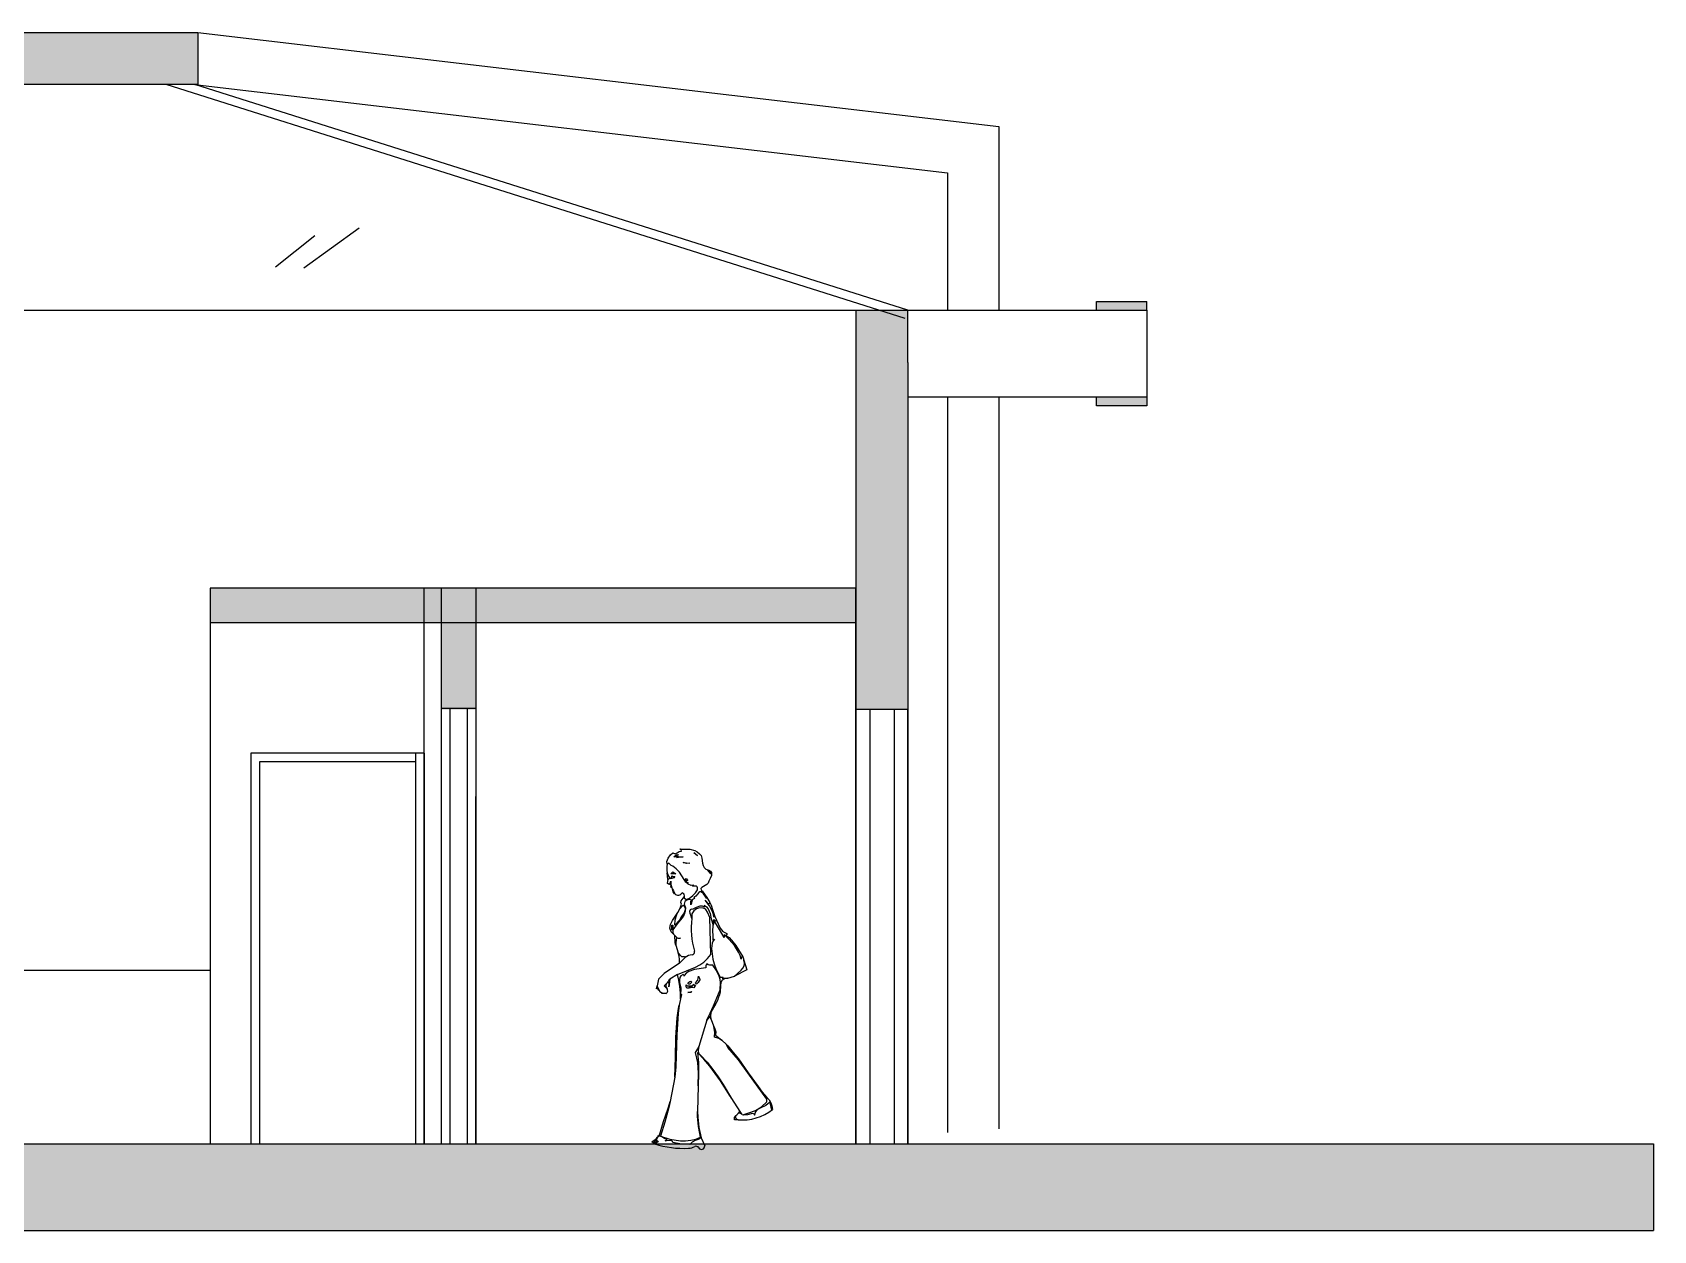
# Model space of a CAD drawing. Header units: inches. Extents: x 16 to 127, y 15 to 71.
# Drawn here: x 117.46 to 126.8, y 19.43 to 26.33 of the extents above; entities that cross this region are included whole.
import ezdxf

# ---------------------------------------------------------------- set-up
doc = ezdxf.new("R2010")
doc.units = ezdxf.units.IN
doc.header["$MEASUREMENT"] = 0

# ---------------------------------------------------------------- blocks, each defined once
blk = doc.blocks.new('person-19')
at = {"color": 0, "linetype": 'ByBlock'}
for p, q in [((0.1297, 1.675), (0.1412, 1.6837)), ((0.1412, 1.6837), (0.1543, 1.6859)), ((0.1494, 1.6958), (0.1456, 1.6974)), ((0.1456, 1.6974), (0.1702, 1.6974)), ((0.1532, 1.6919), (0.1494, 1.6958)), ((0.1543, 1.6859), (0.1532, 1.6919)), ((0.1702, 1.6974), (0.203, 1.6958)), ((0.203, 1.6958), (0.2326, 1.6887)), ((0.2326, 1.6887), (0.2462, 1.681)), ((0.07, 1.6252), (0.0783, 1.6443)), ((0.0717, 1.6099), (0.07, 1.6252)), ((0.0815, 1.6153), (0.0717, 1.6099)), ((0.0783, 1.6443), (0.0925, 1.664)), ((0.0881, 1.6099), (0.0815, 1.6153)), ((0.0947, 1.6017), (0.0881, 1.6099)), ((0.0925, 1.664), (0.1045, 1.6755)), ((0.1045, 1.5984), (0.0947, 1.6017)), ((0.1045, 1.6755), (0.1182, 1.6695)), ((0.1253, 1.5831), (0.1045, 1.5984)), ((0.11, 1.6531), (0.1231, 1.6624)), ((0.1319, 1.6531), (0.11, 1.6531)), ((0.1182, 1.6695), (0.1297, 1.675)), ((0.1231, 1.6624), (0.1297, 1.6651)), ((0.1313, 1.6629), (0.1269, 1.6586)), ((0.1269, 1.6586), (0.1352, 1.6542)), ((0.1269, 1.6482), (0.1319, 1.6531)), ((0.1373, 1.6476), (0.1269, 1.6482)), ((0.1297, 1.6651), (0.1373, 1.6646)), ((0.1373, 1.6646), (0.1313, 1.6629)), ((0.1352, 1.6542), (0.145, 1.6531)), ((0.1461, 1.6498), (0.1373, 1.6476)), ((0.145, 1.6531), (0.1647, 1.6531)), ((0.1647, 1.6531), (0.1461, 1.6498)), ((0.1866, 1.6137), (0.1647, 1.6203)), ((0.1647, 1.6203), (0.2035, 1.6153)), ((0.2035, 1.6153), (0.1866, 1.6137)), ((0.2468, 1.6586), (0.2254, 1.6755)), ((0.2254, 1.6755), (0.2309, 1.6755)), ((0.2309, 1.6755), (0.2468, 1.6586)), ((0.2462, 1.681), (0.2583, 1.6701)), ((0.2583, 1.6701), (0.2676, 1.6591)), ((0.2676, 1.6591), (0.2725, 1.6454)), ((0.2725, 1.6454), (0.2769, 1.6159)), ((0.2769, 1.6159), (0.2796, 1.6022)), ((0.2796, 1.6022), (0.2856, 1.5902)), ((0.2856, 1.5902), (0.296, 1.5814)), ((0.0772, 1.5218), (0.0717, 1.5606)), ((0.0717, 1.5606), (0.0799, 1.5409)), ((0.0772, 1.5218), (0.0717, 1.5004)), ((0.0793, 1.4955), (0.0717, 1.5004)), ((0.0717, 1.5004), (0.0886, 1.4944)), ((0.0875, 1.5272), (0.0772, 1.5218)), ((0.0881, 1.4928), (0.0793, 1.4955)), ((0.0799, 1.5409), (0.0854, 1.5322)), ((0.0854, 1.5322), (0.0941, 1.5278)), ((0.0941, 1.5278), (0.0875, 1.5272)), ((0.0886, 1.4944), (0.0941, 1.5114)), ((0.0941, 1.5114), (0.093, 1.4906)), ((0.0941, 1.5551), (0.1045, 1.5655)), ((0.1215, 1.5551), (0.0941, 1.5551)), ((0.0941, 1.5278), (0.0996, 1.5349)), ((0.0941, 1.5278), (0.0996, 1.5349)), ((0.099, 1.5283), (0.0941, 1.5278)), ((0.099, 1.5283), (0.0941, 1.5278)), ((0.0941, 1.5278), (0.0941, 1.5278)), ((0.0941, 1.5278), (0.0941, 1.5278)), ((0.0941, 1.5278), (0.0941, 1.5278)), ((0.0941, 1.5278), (0.0941, 1.5278)), ((0.11, 1.5305), (0.099, 1.5283)), ((0.11, 1.5305), (0.099, 1.5283)), ((0.0996, 1.5349), (0.0996, 1.5436)), ((0.0996, 1.5436), (0.1067, 1.5387)), ((0.0996, 1.5349), (0.0996, 1.5436)), ((0.0996, 1.5436), (0.1067, 1.5387)), ((0.1045, 1.5655), (0.1215, 1.5551)), ((0.1067, 1.5387), (0.116, 1.5387)), ((0.1067, 1.5387), (0.116, 1.5387)), ((0.116, 1.5387), (0.11, 1.5305)), ((0.116, 1.5387), (0.11, 1.5305)), ((0.1428, 1.5639), (0.1253, 1.5831)), ((0.1707, 1.5218), (0.1428, 1.5639)), ((0.1806, 1.5064), (0.1707, 1.5218)), ((0.1784, 1.5212), (0.1811, 1.5278)), ((0.1795, 1.5152), (0.1784, 1.5212)), ((0.1822, 1.5119), (0.1795, 1.5152)), ((0.1942, 1.4944), (0.1806, 1.5064)), ((0.1811, 1.5278), (0.1921, 1.5163)), ((0.186, 1.5157), (0.1822, 1.5119)), ((0.1921, 1.5163), (0.186, 1.5157)), ((0.1866, 1.507), (0.1937, 1.5021)), ((0.1888, 1.5048), (0.1866, 1.507)), ((0.1937, 1.5021), (0.1888, 1.5048)), ((0.2101, 1.4878), (0.1942, 1.4944)), ((0.296, 1.5814), (0.313, 1.5765)), ((0.3092, 1.5004), (0.3015, 1.4922)), ((0.3075, 1.5765), (0.3234, 1.5551)), ((0.3234, 1.5551), (0.3075, 1.5765)), ((0.313, 1.5114), (0.3092, 1.5004)), ((0.313, 1.5765), (0.3229, 1.5705)), ((0.3212, 1.5272), (0.313, 1.5114)), ((0.3283, 1.5458), (0.3212, 1.5272)), ((0.3229, 1.5705), (0.3283, 1.5628)), ((0.3283, 1.5628), (0.3283, 1.5458)), ((0.0936, 1.4889), (0.0881, 1.4928)), ((0.093, 1.4906), (0.0936, 1.4889)), ((0.0941, 1.4785), (0.0947, 1.4884)), ((0.0985, 1.4747), (0.0941, 1.4785)), ((0.0947, 1.4884), (0.0985, 1.4747)), ((0.0985, 1.4747), (0.1029, 1.4665)), ((0.1078, 1.4512), (0.1029, 1.4665)), ((0.1029, 1.4665), (0.1083, 1.4566)), ((0.1154, 1.4402), (0.1078, 1.4512)), ((0.1083, 1.4566), (0.116, 1.4402)), ((0.116, 1.4402), (0.1154, 1.4402)), ((0.1538, 1.3986), (0.1647, 1.4145)), ((0.1685, 1.438), (0.1592, 1.4457)), ((0.1592, 1.4457), (0.1653, 1.4435)), ((0.1647, 1.4145), (0.1696, 1.4222)), ((0.1653, 1.4435), (0.1685, 1.4397)), ((0.1685, 1.4397), (0.1702, 1.4244)), ((0.1685, 1.4397), (0.1685, 1.438)), ((0.1696, 1.4222), (0.1702, 1.4244)), ((0.1702, 1.4244), (0.1713, 1.4156)), ((0.1713, 1.4156), (0.1811, 1.4069)), ((0.186, 1.403), (0.1746, 1.3943)), ((0.1811, 1.4069), (0.2008, 1.4145)), ((0.2008, 1.4058), (0.186, 1.403)), ((0.2008, 1.4145), (0.2189, 1.4276)), ((0.2139, 1.4019), (0.2008, 1.4058)), ((0.2096, 1.3943), (0.2139, 1.4019)), ((0.2254, 1.4889), (0.2101, 1.4878)), ((0.2194, 1.4074), (0.2139, 1.397)), ((0.2189, 1.4276), (0.2348, 1.4446)), ((0.2194, 1.4835), (0.2254, 1.4889)), ((0.2413, 1.4835), (0.2194, 1.4835)), ((0.2309, 1.4123), (0.2194, 1.4074)), ((0.238, 1.4249), (0.2254, 1.4183)), ((0.2254, 1.4183), (0.2309, 1.4123)), ((0.2348, 1.4446), (0.2468, 1.4616)), ((0.2468, 1.4364), (0.238, 1.4249)), ((0.2462, 1.4796), (0.2413, 1.4835)), ((0.2473, 1.4741), (0.2462, 1.4796)), ((0.2468, 1.4616), (0.2473, 1.4741)), ((0.2555, 1.4473), (0.2468, 1.4364)), ((0.2616, 1.4506), (0.2555, 1.4473)), ((0.2687, 1.4512), (0.2616, 1.4506)), ((0.2725, 1.4763), (0.267, 1.4703)), ((0.267, 1.4703), (0.2676, 1.4621)), ((0.2676, 1.4621), (0.2741, 1.4512)), ((0.2813, 1.4397), (0.2687, 1.4512)), ((0.2813, 1.4813), (0.2725, 1.4763)), ((0.2741, 1.4512), (0.2741, 1.4566)), ((0.2741, 1.4566), (0.3015, 1.4183)), ((0.3015, 1.4922), (0.2813, 1.4813)), ((0.2916, 1.4255), (0.2813, 1.4397)), ((0.3168, 1.3707), (0.2911, 1.4019)), ((0.2911, 1.4019), (0.313, 1.3795)), ((0.2988, 1.4145), (0.2916, 1.4255)), ((0.3015, 1.4123), (0.2988, 1.4145)), ((0.3015, 1.4183), (0.3174, 1.3888)), ((0.3015, 1.4183), (0.3015, 1.4123)), ((0.1034, 1.2854), (0.1346, 1.3324)), ((0.1187, 1.2897), (0.128, 1.3209)), ((0.128, 1.3209), (0.1434, 1.3505)), ((0.1346, 1.3324), (0.1478, 1.356)), ((0.1434, 1.3505), (0.1647, 1.3746)), ((0.1554, 1.3089), (0.1434, 1.287)), ((0.1478, 1.356), (0.1543, 1.3795)), ((0.1516, 1.3899), (0.1538, 1.3986)), ((0.1543, 1.3795), (0.1516, 1.3899)), ((0.1702, 1.3302), (0.1554, 1.3089)), ((0.1696, 1.3204), (0.1581, 1.3018)), ((0.1647, 1.3746), (0.174, 1.3631)), ((0.1762, 1.339), (0.1696, 1.3204)), ((0.1751, 1.3412), (0.1702, 1.3302)), ((0.1746, 1.3943), (0.1707, 1.3795)), ((0.1707, 1.3795), (0.1773, 1.3592)), ((0.174, 1.3631), (0.1767, 1.3521)), ((0.1767, 1.3521), (0.1751, 1.3412)), ((0.1773, 1.3592), (0.1762, 1.339)), ((0.203, 1.339), (0.2085, 1.3521)), ((0.2052, 1.3253), (0.203, 1.339)), ((0.2107, 1.3116), (0.2052, 1.3253)), ((0.2085, 1.3833), (0.2096, 1.3943)), ((0.209, 1.3751), (0.2085, 1.3833)), ((0.2085, 1.3521), (0.2145, 1.3505)), ((0.2123, 1.385), (0.209, 1.3751)), ((0.2139, 1.2974), (0.2107, 1.3116)), ((0.2139, 1.397), (0.2123, 1.385)), ((0.2254, 1.3417), (0.2139, 1.3248)), ((0.2139, 1.3248), (0.2139, 1.2974)), ((0.2145, 1.3505), (0.2222, 1.3527)), ((0.2222, 1.3527), (0.2408, 1.3625)), ((0.2408, 1.3532), (0.2254, 1.3417)), ((0.2408, 1.3625), (0.2627, 1.3707)), ((0.2594, 1.3587), (0.2408, 1.3532)), ((0.2802, 1.3576), (0.2594, 1.3587)), ((0.2627, 1.3707), (0.2741, 1.3702)), ((0.2741, 1.3702), (0.2856, 1.3636)), ((0.2895, 1.3538), (0.2802, 1.3576)), ((0.2911, 1.3691), (0.2856, 1.3746)), ((0.2856, 1.3746), (0.2988, 1.3653)), ((0.2856, 1.3636), (0.2911, 1.3691)), ((0.296, 1.3483), (0.2895, 1.3538)), ((0.3048, 1.3341), (0.296, 1.3483)), ((0.2988, 1.3653), (0.3086, 1.3532)), ((0.3179, 1.3029), (0.3048, 1.3341)), ((0.3086, 1.3532), (0.3196, 1.3253)), ((0.313, 1.3795), (0.3168, 1.3844)), ((0.3168, 1.3844), (0.3174, 1.3888)), ((0.3343, 1.3379), (0.3168, 1.3707)), ((0.3174, 1.3888), (0.3261, 1.3735)), ((0.3196, 1.3253), (0.3261, 1.2947)), ((0.3261, 1.3735), (0.3343, 1.3483)), ((0.3343, 1.3483), (0.3475, 1.3078)), ((0.3398, 1.3204), (0.3343, 1.3379)), ((0.3415, 1.3045), (0.3398, 1.3204)), ((0.3458, 1.3089), (0.342, 1.3062)), ((0.3475, 1.3078), (0.3458, 1.3089)), ((0.3475, 1.3078), (0.3562, 1.287)), ((0.0881, 1.241), (0.0919, 1.2629)), ((0.0952, 1.2197), (0.0881, 1.241)), ((0.0919, 1.2629), (0.1034, 1.2854)), ((0.116, 1.1994), (0.0952, 1.2197)), ((0.0996, 1.2596), (0.1045, 1.2596)), ((0.0996, 1.2323), (0.0996, 1.2596)), ((0.1045, 1.2323), (0.0996, 1.2323)), ((0.1302, 1.2668), (0.1045, 1.2323)), ((0.1045, 1.2596), (0.1045, 1.2323)), ((0.1045, 1.2323), (0.1056, 1.217)), ((0.1056, 1.217), (0.1116, 1.2044)), ((0.116, 1.2596), (0.1187, 1.2897)), ((0.1434, 1.287), (0.116, 1.2596)), ((0.1581, 1.3018), (0.1302, 1.2668)), ((0.3234, 1.09), (0.3179, 1.3029)), ((0.3261, 1.2947), (0.3349, 1.2651)), ((0.336, 1.2558), (0.3338, 1.2268)), ((0.3338, 1.2268), (0.3354, 1.1973)), ((0.3349, 1.2651), (0.3404, 1.2843)), ((0.3458, 1.2815), (0.336, 1.2558)), ((0.3404, 1.2843), (0.3409, 1.2914)), ((0.3409, 1.2914), (0.3508, 1.2815)), ((0.342, 1.3062), (0.3415, 1.3045)), ((0.3748, 1.2339), (0.3458, 1.2815)), ((0.3508, 1.2815), (0.3562, 1.287)), ((0.3562, 1.287), (0.3776, 1.2421)), ((0.4, 1.188), (0.3748, 1.2339)), ((0.3776, 1.2421), (0.394, 1.2224)), ((0.394, 1.2224), (0.417, 1.2099)), ((0.1116, 1.2044), (0.1313, 1.1836)), ((0.1187, 1.1568), (0.116, 1.1994)), ((0.122, 1.1442), (0.1187, 1.1568)), ((0.1269, 1.188), (0.1215, 1.1595)), ((0.1215, 1.1595), (0.122, 1.1442)), ((0.122, 1.1442), (0.1352, 1.0993)), ((0.1308, 1.1836), (0.1269, 1.188)), ((0.1313, 1.1836), (0.1308, 1.1836)), ((0.1335, 1.183), (0.1488, 1.183)), ((0.1363, 1.1825), (0.1335, 1.183)), ((0.1488, 1.183), (0.1363, 1.1825)), ((0.3316, 1.1546), (0.3278, 1.1245)), ((0.3278, 1.1245), (0.3349, 1.0627)), ((0.3371, 1.1677), (0.3316, 1.1546)), ((0.3354, 1.1973), (0.3349, 1.1721)), ((0.3349, 1.1721), (0.3415, 1.1732)), ((0.3458, 1.1776), (0.3371, 1.1677)), ((0.3415, 1.1732), (0.3458, 1.1776)), ((0.4301, 1.1759), (0.4, 1.2049)), ((0.4, 1.2049), (0.4, 1.188)), ((0.4153, 1.2038), (0.411, 1.1994)), ((0.411, 1.1994), (0.429, 1.1874)), ((0.417, 1.2099), (0.4153, 1.2038)), ((0.429, 1.1874), (0.4438, 1.1732)), ((0.4596, 1.1415), (0.4301, 1.1759)), ((0.4438, 1.1732), (0.4678, 1.1415)), ((0.4843, 1.1031), (0.4596, 1.1415)), ((0.4678, 1.1415), (0.5084, 1.0758)), ((0.1434, 1.0408), (0.0553, 0.9806)), ((0.1352, 1.0993), (0.1543, 1.0785)), ((0.1412, 1.0796), (0.1352, 1.0993)), ((0.1439, 1.0605), (0.1412, 1.0796)), ((0.1762, 1.0731), (0.1434, 1.0408)), ((0.1434, 1.0408), (0.1439, 1.0605)), ((0.1543, 1.0785), (0.1658, 1.0791)), ((0.1658, 1.0791), (0.1718, 1.078)), ((0.1718, 1.078), (0.1762, 1.0731)), ((0.2359, 1.0167), (0.261, 1.0298)), ((0.261, 1.0298), (0.284, 1.0463)), ((0.284, 1.0463), (0.3053, 1.0659)), ((0.2971, 1.0309), (0.296, 1.0254)), ((0.3015, 1.0353), (0.2971, 1.0309)), ((0.3086, 1.0304), (0.3015, 1.0353)), ((0.3053, 1.0659), (0.3234, 1.09)), ((0.3168, 1.0293), (0.3086, 1.0304)), ((0.3349, 1.0293), (0.3168, 1.0293)), ((0.3349, 1.0627), (0.3426, 1.0353)), ((0.3562, 0.9981), (0.3349, 1.0293)), ((0.3426, 1.0353), (0.3535, 1.0096)), ((0.4936, 1.0834), (0.4843, 1.1031)), ((0.499, 1.0627), (0.4936, 1.0834)), ((0.5045, 1.0785), (0.499, 1.072)), ((0.499, 1.072), (0.499, 1.0627)), ((0.5084, 1.0758), (0.5045, 1.0785)), ((0.5084, 1.0758), (0.5084, 1.0758)), ((0.5084, 1.0758), (0.51, 1.0731)), ((0.51, 1.0709), (0.5084, 1.0758)), ((0.51, 1.0731), (0.51, 1.0709)), ((0.51, 1.0709), (0.5149, 1.0566)), ((0.5188, 1.0397), (0.5149, 1.0566)), ((0.5149, 1.0566), (0.5319, 1.0019)), ((0.516, 1.0243), (0.5188, 1.0397)), ((0.0224, 0.9472), (0.0142, 0.91)), ((0.0553, 0.9806), (0.0224, 0.9472)), ((0.0224, 0.9472), (0.0553, 0.9806)), ((0.0662, 0.9204), (0.0826, 0.9373)), ((0.0826, 0.9373), (0.0875, 0.9472)), ((0.0875, 0.9472), (0.0826, 0.904)), ((0.1319, 0.9746), (0.0875, 0.9472)), ((0.1319, 0.9746), (0.2359, 1.0167)), ((0.1406, 0.9412), (0.1319, 0.9746)), ((0.1461, 0.9062), (0.1406, 0.9412)), ((0.145, 0.9565), (0.1434, 0.9439)), ((0.1434, 0.9439), (0.1445, 0.9291)), ((0.1516, 0.9674), (0.145, 0.9565)), ((0.1647, 0.9746), (0.1516, 0.9674)), ((0.1685, 0.9718), (0.1647, 0.9746)), ((0.1702, 0.9669), (0.1685, 0.9718)), ((0.1707, 0.9642), (0.1702, 0.9669)), ((0.1828, 0.9822), (0.1707, 0.9691)), ((0.1707, 0.9691), (0.1707, 0.9642)), ((0.1964, 0.9915), (0.1828, 0.9822)), ((0.1921, 0.9258), (0.203, 0.9352)), ((0.2293, 1.0036), (0.1964, 0.9915)), ((0.203, 0.9352), (0.2085, 0.9363)), ((0.2085, 0.9363), (0.2139, 0.9313)), ((0.296, 1.0134), (0.2293, 1.0036)), ((0.2364, 0.9258), (0.2501, 0.9423)), ((0.2501, 0.9423), (0.2528, 0.9642)), ((0.2599, 0.9434), (0.2512, 0.9286)), ((0.2528, 0.9642), (0.2588, 0.9527)), ((0.2588, 0.9527), (0.2599, 0.9434)), ((0.296, 1.0254), (0.296, 1.0134)), ((0.3535, 1.0096), (0.3781, 0.9587)), ((0.3721, 0.9647), (0.3562, 0.9981)), ((0.3776, 0.9467), (0.3721, 0.9647)), ((0.3803, 0.928), (0.3776, 0.9467)), ((0.3781, 0.9587), (0.3951, 0.9587)), ((0.3896, 0.9417), (0.3825, 0.9286)), ((0.3951, 0.9587), (0.3896, 0.9532)), ((0.3896, 0.9532), (0.4224, 0.9532)), ((0.4022, 0.9505), (0.3896, 0.9417)), ((0.4224, 0.9532), (0.4022, 0.9505)), ((0.4224, 0.9532), (0.4602, 0.9642)), ((0.5319, 1.0019), (0.4602, 0.9642)), ((0.4602, 0.9642), (0.475, 0.9795)), ((0.475, 0.9795), (0.498, 0.9992)), ((0.498, 0.9992), (0.5089, 1.0112)), ((0.5089, 1.0112), (0.516, 1.0243)), ((0.012, 0.8925), (0.0142, 0.91)), ((0.0175, 0.8985), (0.012, 0.8925)), ((0.0142, 0.91), (0.0164, 0.9023)), ((0.0164, 0.9023), (0.0246, 0.8886)), ((0.0208, 0.887), (0.0175, 0.8985)), ((0.0279, 0.8804), (0.0208, 0.887)), ((0.0246, 0.8886), (0.0279, 0.8815)), ((0.0279, 0.8815), (0.0312, 0.8777)), ((0.0312, 0.8777), (0.0279, 0.8804)), ((0.0312, 0.8777), (0.0394, 0.8706)), ((0.0394, 0.8706), (0.0471, 0.8668)), ((0.0443, 0.8651), (0.0394, 0.8706)), ((0.064, 0.8651), (0.0443, 0.8651)), ((0.0471, 0.8668), (0.0668, 0.8657)), ((0.0558, 0.9089), (0.0662, 0.9204)), ((0.0717, 0.8925), (0.0558, 0.9089)), ((0.0684, 0.9226), (0.064, 0.9127)), ((0.064, 0.9127), (0.0651, 0.9029)), ((0.0668, 0.8657), (0.064, 0.8651)), ((0.0651, 0.9029), (0.0717, 0.8925)), ((0.0772, 0.9313), (0.0684, 0.9226)), ((0.0821, 0.9258), (0.0772, 0.9313)), ((0.0832, 0.9187), (0.0821, 0.9258)), ((0.0826, 0.904), (0.0832, 0.9187)), ((0.1445, 0.9291), (0.151, 0.8974)), ((0.1494, 0.87), (0.1461, 0.9062)), ((0.1494, 0.8684), (0.1488, 0.8651)), ((0.1488, 0.8345), (0.1494, 0.8684)), ((0.1488, 0.8651), (0.1543, 0.8597)), ((0.1543, 0.8597), (0.1488, 0.8345)), ((0.1516, 0.881), (0.1494, 0.8684)), ((0.1494, 0.8684), (0.1494, 0.87)), ((0.151, 0.8974), (0.1516, 0.881)), ((0.1822, 0.9029), (0.1811, 0.9144)), ((0.1811, 0.9144), (0.1882, 0.91)), ((0.186, 0.8969), (0.1822, 0.9029)), ((0.1992, 0.8952), (0.186, 0.8969)), ((0.1882, 0.91), (0.197, 0.9089)), ((0.1981, 0.9198), (0.1921, 0.9258)), ((0.1921, 0.8711), (0.2139, 0.8766)), ((0.2085, 0.8711), (0.1921, 0.8711)), ((0.197, 0.9089), (0.2139, 0.9094)), ((0.203, 0.9198), (0.1981, 0.9198)), ((0.1981, 0.904), (0.2194, 0.904)), ((0.2194, 0.904), (0.1981, 0.904)), ((0.215, 0.8996), (0.1992, 0.8952)), ((0.2068, 0.9231), (0.203, 0.9198)), ((0.2139, 0.9313), (0.2068, 0.9231)), ((0.2139, 0.8766), (0.2085, 0.8711)), ((0.2139, 0.9094), (0.2254, 0.9198)), ((0.2211, 0.9007), (0.215, 0.8996)), ((0.2254, 0.8985), (0.2211, 0.9007)), ((0.2254, 0.9198), (0.2265, 0.9138)), ((0.2353, 0.9138), (0.2254, 0.8985)), ((0.2265, 0.9138), (0.2309, 0.9094)), ((0.2309, 0.9094), (0.2353, 0.9138)), ((0.2413, 0.9198), (0.2364, 0.9258)), ((0.2512, 0.9286), (0.2413, 0.9198)), ((0.3393, 0.794), (0.3781, 0.887)), ((0.3677, 0.8438), (0.3617, 0.8257)), ((0.3748, 0.858), (0.3677, 0.8438)), ((0.3781, 0.875), (0.3748, 0.858)), ((0.3781, 0.887), (0.3803, 0.928)), ((0.3797, 0.9116), (0.3781, 0.875)), ((0.3825, 0.9286), (0.3797, 0.9116)), ((0.1357, 0.7497), (0.1286, 0.6287)), ((0.1302, 0.7245), (0.1379, 0.7792)), ((0.1417, 0.7978), (0.1357, 0.7497)), ((0.1379, 0.7792), (0.1417, 0.7978)), ((0.1488, 0.8345), (0.1417, 0.7978)), ((0.3015, 0.7124), (0.3212, 0.7513)), ((0.3212, 0.7513), (0.3393, 0.794)), ((0.325, 0.7546), (0.3223, 0.7354)), ((0.3327, 0.7721), (0.325, 0.7546)), ((0.3524, 0.8077), (0.3327, 0.7721)), ((0.3617, 0.8257), (0.3524, 0.8077)), ((0.1231, 0.6118), (0.1302, 0.7245)), ((0.3015, 0.7124), (0.2545, 0.5609)), ((0.3179, 0.7343), (0.3015, 0.7124)), ((0.3245, 0.7201), (0.3179, 0.7343)), ((0.3223, 0.7354), (0.3245, 0.7201)), ((0.3245, 0.7201), (0.3409, 0.6747)), ((0.3409, 0.6747), (0.3469, 0.6616)), ((0.3469, 0.6435), (0.3409, 0.6747)), ((0.3469, 0.6616), (0.3524, 0.6451)), ((0.1209, 0.4974), (0.1231, 0.6118)), ((0.1286, 0.6287), (0.1253, 0.5051)), ((0.249, 0.5472), (0.2545, 0.5609)), ((0.2545, 0.5609), (0.2506, 0.5368)), ((0.3458, 0.6134), (0.3469, 0.6435)), ((0.3694, 0.6063), (0.3458, 0.6134)), ((0.3524, 0.6451), (0.3508, 0.6249)), ((0.3508, 0.6249), (0.388, 0.5959)), ((0.3901, 0.5937), (0.3694, 0.6063)), ((0.388, 0.5959), (0.3901, 0.5937)), ((0.3901, 0.5937), (0.4115, 0.5729)), ((0.4115, 0.5729), (0.4219, 0.5631)), ((0.4224, 0.5538), (0.4115, 0.5729)), ((0.4219, 0.5631), (0.4536, 0.5264)), ((0.116, 0.3841), (0.1209, 0.4974)), ((0.1253, 0.5051), (0.122, 0.4438)), ((0.2364, 0.5259), (0.249, 0.5472)), ((0.2484, 0.4684), (0.2364, 0.5259)), ((0.2845, 0.4875), (0.2468, 0.5259)), ((0.2468, 0.5259), (0.2528, 0.4662)), ((0.2528, 0.4088), (0.2484, 0.4684)), ((0.2506, 0.5368), (0.2539, 0.5226)), ((0.2539, 0.5226), (0.2638, 0.5094)), ((0.2638, 0.5094), (0.302, 0.47)), ((0.319, 0.4476), (0.2845, 0.4875)), ((0.302, 0.47), (0.336, 0.4285)), ((0.4826, 0.4832), (0.4224, 0.5538)), ((0.4536, 0.5264), (0.4832, 0.4881)), ((0.5379, 0.4088), (0.4826, 0.4832)), ((0.4832, 0.4881), (0.5401, 0.4077)), ((0.116, 0.3841), (0.0892, 0.244)), ((0.122, 0.4438), (0.116, 0.3841)), ((0.2512, 0.3343), (0.2528, 0.4088)), ((0.2539, 0.4044), (0.2512, 0.3343)), ((0.2528, 0.4662), (0.2539, 0.4044)), ((0.3792, 0.3622), (0.319, 0.4476)), ((0.336, 0.4285), (0.3672, 0.3858)), ((0.3672, 0.3858), (0.3951, 0.342)), ((0.6468, 0.2577), (0.5379, 0.4088)), ((0.5401, 0.4077), (0.597, 0.3294)), ((0.2512, 0.3343), (0.2479, 0.1849)), ((0.435, 0.2741), (0.3792, 0.3622)), ((0.3951, 0.342), (0.4438, 0.261)), ((0.597, 0.3294), (0.6205, 0.2966)), ((0.6205, 0.2966), (0.6468, 0.267)), ((0.052, 0.128), (0.0783, 0.2046)), ((0.0815, 0.2079), (0.0591, 0.1248)), ((0.0783, 0.2046), (0.0892, 0.244)), ((0.0892, 0.244), (0.0815, 0.2079)), ((0.4438, 0.261), (0.435, 0.2741)), ((0.4438, 0.261), (0.4914, 0.1855)), ((0.5434, 0.1773), (0.5806, 0.1915)), ((0.5882, 0.1926), (0.58, 0.1811)), ((0.5806, 0.1915), (0.6156, 0.2123)), ((0.5997, 0.2008), (0.5882, 0.1926)), ((0.6129, 0.2068), (0.5997, 0.2008)), ((0.6408, 0.22), (0.6129, 0.2068)), ((0.6156, 0.2123), (0.6468, 0.2419)), ((0.6533, 0.2293), (0.6408, 0.22)), ((0.6468, 0.267), (0.6594, 0.2523)), ((0.6468, 0.2419), (0.6468, 0.2577)), ((0.6632, 0.2419), (0.6533, 0.2293)), ((0.6594, 0.2523), (0.6692, 0.2358)), ((0.6714, 0.2107), (0.6632, 0.2419)), ((0.6692, 0.2358), (0.6763, 0.2183)), ((0.6736, 0.1992), (0.6714, 0.2107)), ((0.6725, 0.1975), (0.6736, 0.1992)), ((0.6791, 0.1975), (0.6725, 0.1975)), ((0.6763, 0.2183), (0.6791, 0.1975)), ((0.0279, 0.0503), (0.052, 0.128)), ((0.0591, 0.1248), (0.0339, 0.0443)), ((0.2473, 0.1598), (0.2479, 0.1849)), ((0.2523, 0.0985), (0.2473, 0.1598)), ((0.2479, 0.1849), (0.2484, 0.1538)), ((0.2484, 0.1538), (0.2555, 0.093)), ((0.2638, 0.0388), (0.2523, 0.0985)), ((0.4596, 0.1516), (0.4657, 0.1598)), ((0.4602, 0.1379), (0.4596, 0.1516)), ((0.481, 0.1379), (0.4602, 0.1379)), ((0.4657, 0.1598), (0.4668, 0.1488)), ((0.4668, 0.1488), (0.4739, 0.1412)), ((0.4733, 0.1674), (0.4673, 0.1614)), ((0.4673, 0.1614), (0.4689, 0.1636)), ((0.4689, 0.1636), (0.4733, 0.1674)), ((0.4799, 0.1729), (0.4733, 0.1674)), ((0.4739, 0.1412), (0.481, 0.1379)), ((0.4848, 0.1762), (0.4799, 0.1729)), ((0.4799, 0.1729), (0.4821, 0.1751)), ((0.4821, 0.1751), (0.4914, 0.1855)), ((0.493, 0.1756), (0.4848, 0.1762)), ((0.4914, 0.1855), (0.5029, 0.168)), ((0.5029, 0.168), (0.493, 0.1756)), ((0.5084, 0.1663), (0.5434, 0.1773)), ((0.5133, 0.1652), (0.5084, 0.1663)), ((0.5346, 0.1674), (0.5133, 0.1652)), ((0.5559, 0.1729), (0.5346, 0.1674)), ((0.5658, 0.1735), (0.5559, 0.1729)), ((0.5751, 0.1707), (0.5658, 0.1735)), ((0.574, 0.1642), (0.5751, 0.1658)), ((0.5751, 0.1652), (0.574, 0.1642)), ((0.58, 0.1811), (0.5751, 0.1652)), ((0.5751, 0.1658), (0.5751, 0.1707)), ((-0.0153, 0.0115), (0.0082, 0.0279)), ((-0.0071, 0.0027), (-0.0153, 0.0115)), ((0, 0), (-0.0071, 0.0027)), ((-0.0049, 0.0115), (0.0066, 0.023)), ((0, 0.0076), (-0.0049, 0.0115)), ((0.0066, 0.0066), (0, 0.0076)), ((0.012, 0.0055), (0, 0)), ((0.0066, 0.023), (0.0066, 0.0066)), ((0.0082, 0.0279), (0.0175, 0.0372)), ((0.012, 0.0284), (0.0109, 0.0208)), ((0.0109, 0.0208), (0.0142, 0.0142)), ((0.0175, 0.0372), (0.012, 0.0284)), ((0.023, 0.0126), (0.012, 0.0055)), ((0.0142, 0.0142), (0.023, 0.0126)), ((0.0186, 0.0388), (0.0224, 0.0503)), ((0.0191, 0.0399), (0.0186, 0.0388)), ((0.0257, 0.0443), (0.0191, 0.0399)), ((0.0224, 0.0503), (0.0279, 0.0503)), ((0.0334, 0.0443), (0.0257, 0.0443)), ((0.041, 0.0405), (0.0334, 0.0443)), ((0.0339, 0.0443), (0.0886, 0.0273)), ((0.0564, 0.0295), (0.041, 0.0405)), ((0.0717, 0.023), (0.0564, 0.0295)), ((0.0613, 0.0169), (0.0673, 0.0186)), ((0.0875, 0.018), (0.0613, 0.0169)), ((0.0673, 0.0186), (0.0717, 0.023)), ((0.099, 0.0164), (0.0875, 0.018)), ((0.0886, 0.0273), (0.1488, 0.0169)), ((0.1029, 0.0131), (0.099, 0.0164)), ((0.1045, 0.0066), (0.1029, 0.0131)), ((0.1549, -0.0017), (0.1045, 0.0066)), ((0.1488, 0.0169), (0.1789, 0.0169)), ((0.1789, 0.0169), (0.209, 0.0197)), ((0.2161, 0.0098), (0.2035, -0.0044)), ((0.209, 0.0197), (0.2375, 0.0268)), ((0.2331, 0.018), (0.2161, 0.0098)), ((0.2517, 0.0252), (0.2331, 0.018)), ((0.2375, 0.0268), (0.2638, 0.0388)), ((0.2687, 0.0339), (0.2517, 0.0252)), ((0.2555, 0.093), (0.2687, 0.0339)), ((0.2687, 0.0339), (0.2887, -0.0117)), ((0.2035, -0.0044), (0.1549, -0.0017))]:
    blk.add_line(p, q, dxfattribs=at)
for centre, radius, start, end in [((0.2529, 1.5852), 0.1829, 172.26026, 187.73974), ((0.1355, 1.4599), 0.0277, 225.26224, 329.16344), ((0.694, 1.2423), 0.4832, 173.44963, 196.04159), ((0.2257, 1.0039), 0.0851, 96.54257, 125.61085), ((0.2142, 1.1043), 0.016, 276.54257, 16.04159), ((0.0578, 0.8812), 0.0179, 300.09386, 39.06164), ((0.5053, 0.416), 0.2791, 265.0074, 308.50877), ((0.1636, 0.4904), 0.517, 251.5497, 273.57606), ((0.1898, 0.0716), 0.0974, 273.57606, 295.24685), ((0.2391, -0.0329), 0.0181, 30.91963, 115.24685), ((0.2705, -0.0141), 0.0184, 210.91963, 7.37213)]:
    blk.add_arc(centre, radius, start, end, dxfattribs=at)

msp = doc.modelspace()

# ---------------------------------------------------------------- hatches: boundary and pattern name
for points in [[(118.4155, 26.3321), (116.2369, 26.3321), (116.2369, 26.0321), (116.2544, 26.0321), (116.2718, 26.0342), (116.2661, 26.0321), (118.4155, 26.0321)], [(126.8012, 19.9321), (101.0941, 19.9321), (101.0941, 19.4321), (126.8012, 19.4321)]]:
    msp.add_hatch(color=256).paths.add_polyline_path(points)
h = msp.add_hatch(color=256)
h.paths.add_polyline_path([(123.8818, 24.2321), (123.5911, 24.2321), (123.5911, 24.1821), (123.8818, 24.1821)])
h.paths.add_polyline_path([(123.8818, 24.7821), (123.5911, 24.7821), (123.5911, 24.7321), (123.8818, 24.7321)])
h = msp.add_hatch(color=256)
h.paths.add_polyline_path([(122.5055, 24.4321), (122.5055, 24.7321), (122.2054, 24.7321), (122.2054, 22.4321), (122.5055, 22.4321)])
h.paths.add_polyline_path([(120.0168, 22.9321), (119.8168, 22.9321), (119.8168, 22.4321), (120.0168, 22.4321)])
h = msp.add_hatch(color=256)
h.paths.add_polyline_path([(122.2054, 23.1321), (119.7173, 23.1321), (119.7173, 22.9321), (122.2054, 22.9321)])
h.paths.add_polyline_path([(119.7173, 23.1321), (119.286, 23.1321), (119.286, 22.9321), (119.7173, 22.9321)])
h.paths.add_polyline_path([(119.286, 23.1321), (118.4865, 23.1321), (118.4865, 22.9321), (119.286, 22.9321)])
h.paths.add_polyline_path([(115.05, 23.1321), (114.3685, 23.1321), (114.3685, 22.9321), (115.05, 22.9321)])
h.paths.add_polyline_path([(114.3685, 23.1321), (112.9575, 23.1321), (110.7103, 23.1321), (110.7103, 22.9321), (112.9575, 22.9321), (114.3685, 22.9321)])

# ---------------------------------------------------------------- linework, layer by layer
for p, q in [((116.2369, 26.3321), (118.4155, 26.3321)), ((118.4155, 26.3321), (118.4155, 26.0321)), ((118.4155, 26.3321), (118.4155, 26.0321)), ((118.4155, 26.3321), (123.0296, 25.7911)), ((118.4155, 26.0321), (116.2369, 26.0321)), ((122.4904, 24.6845), (118.2323, 26.0321)), ((118.3805, 26.0342), (122.7344, 25.5237)), ((122.5055, 24.7321), (118.398, 26.0321)), ((123.0296, 25.7911), (123.0296, 24.7321)), ((122.7344, 25.5237), (122.7344, 24.7321)), ((119.0888, 25.1602), (118.8625, 24.9795)), ((119.3448, 25.2046), (119.0246, 24.9749)), ((123.5911, 24.7321), (123.5911, 24.7821)), ((123.5911, 24.7821), (123.8818, 24.7821)), ((123.8818, 24.7321), (123.8818, 24.7821)), ((112.6575, 24.7321), (122.5055, 24.7321)), ((122.2054, 24.7321), (122.2054, 19.9321)), ((122.5055, 24.4321), (122.5055, 24.7321)), ((122.5055, 24.7321), (123.8818, 24.7321)), ((123.8818, 24.7321), (123.8818, 24.2321)), ((122.5055, 24.4321), (122.5055, 19.9321)), ((122.5055, 24.4321), (122.5055, 24.4321)), ((122.5055, 24.4321), (122.5055, 23.9321)), ((123.8818, 24.2321), (122.5055, 24.2321)), ((122.7344, 24.2321), (122.7344, 19.9973)), ((123.0296, 24.2321), (123.0296, 20.0177)), ((123.5911, 24.1821), (123.5911, 24.2321)), ((123.8818, 24.2321), (123.8818, 24.1821)), ((123.8818, 24.1821), (123.5911, 24.1821)), ((122.2054, 23.1321), (118.4865, 23.1321)), ((118.4865, 23.1321), (118.4865, 19.9321)), ((119.7173, 23.1321), (119.7173, 19.9321)), ((119.8168, 23.1321), (119.8168, 19.9321)), ((120.0168, 23.1321), (120.0168, 19.9321)), ((122.2054, 19.9321), (122.2054, 23.1321)), ((122.2054, 22.9321), (118.4865, 22.9321)), ((120.0168, 22.4385), (119.8168, 22.4385)), ((119.8668, 22.4385), (119.8668, 19.9321)), ((119.9668, 22.4385), (119.9668, 19.9321)), ((122.5055, 22.4321), (122.2054, 22.4321)), ((122.2854, 22.4321), (122.2854, 19.9321)), ((122.4254, 22.4321), (122.4254, 19.9321)), ((122.5055, 19.9321), (122.5055, 22.4321)), ((119.7199, 22.1821), (118.7199, 22.1821)), ((118.7199, 22.1821), (118.7199, 19.9321)), ((119.6699, 19.9321), (119.6699, 22.1821)), ((119.7199, 19.9321), (119.7199, 22.1821)), ((119.6699, 22.1321), (118.7699, 22.1321)), ((118.7699, 22.1321), (118.7699, 19.9321)), ((120.0168, 19.9321), (120.0168, 21.9321)), ((115.05, 20.9321), (118.4865, 20.9321)), ((101.0941, 19.9321), (126.8012, 19.9321)), ((126.8012, 19.9321), (126.8012, 19.4321)), ((101.0941, 19.4321), (126.8012, 19.4321))]:
    msp.add_line(p, q)

# ---------------------------------------------------------------- block references
msp.add_blockref('person-19', (121.046, 19.9321))

doc.saveas('drawing.dxf')
